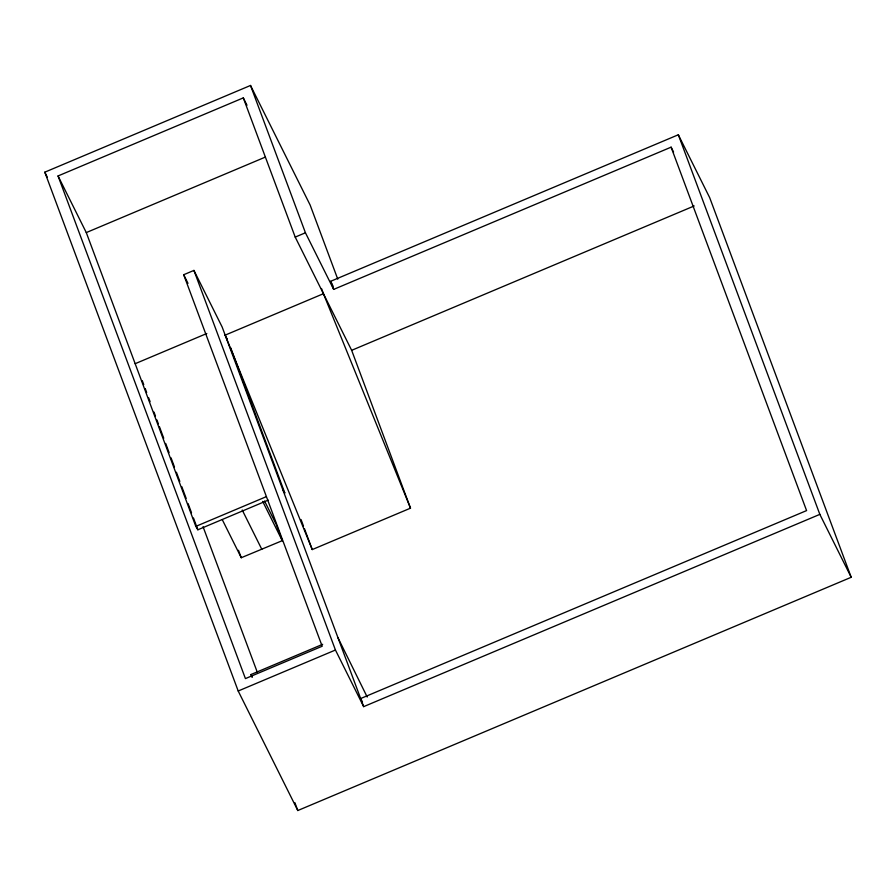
<?xml version="1.0" encoding="UTF-8"?>
<svg xmlns="http://www.w3.org/2000/svg" width="896" height="896" viewBox="0 0 896 896"><rect width="100%" height="100%" fill="white"/><g stroke="black" fill="none" stroke-linecap="round" stroke-linejoin="round"><path stroke-width="1.34" d="M673.568 152.096L671.104 147.168L333.67 289.397L330.646 281.299L678.328 134.77L709.688 197.669L851.2 577.282L297.797 810.533L238.202 691.006L44.8 172.178L250.522 85.467L310.117 204.994L337.77 279.16M851.2 577.282L819.84 514.371L363.664 706.642L222.163 327.029L193.928 270.413L183.691 274.725L322.19 646.24L245.426 678.597L58.05 175.952L243.309 97.877L246.994 105.258M58.05 175.952L86.285 232.579L265.104 157.203M243.309 97.877L295.21 237.093L305.435 232.781L333.67 289.397M135.162 363.698L206.808 333.502M295.21 237.093L351.658 350.325L410.502 508.166L312.245 549.573L225.176 335.126L323.434 293.709L321.496 288.512M351.658 350.325L694.187 205.957M86.285 232.579L195.81 526.389L266.168 496.731M195.81 526.389L197.859 529.782L268.229 500.125M222.286 519.68L241.259 557.726L282.274 540.669L276.181 524.328L264.555 501.01M251.989 677.096L251.026 674.509L322.672 644.314M238.202 691.006L335.44 650.026L363.664 706.642M282.8 489.72L284.861 493.114L230.642 347.682M330.646 281.299L333.11 286.238M225.176 335.126L227.27 339.315M183.691 274.725L187.992 283.338M338.016 637.84L367.214 697.043M262.685 501.39L282.274 540.669M362.488 702.24L360.651 698.544L806.579 510.597L671.104 147.168M242.222 510.014L261.8 549.293M44.8 172.178L47.286 177.162M251.026 674.509L252.246 676.973M323.434 293.709L410.502 508.166M678.328 134.77L819.84 514.371M250.522 85.467L305.435 232.781M301.056 519.579L303.486 526.098M304.461 528.707L312.245 549.573M193.928 270.413L335.44 650.026M238.482 550.278L241.259 557.726M203.045 526.691L257.264 672.157M142.285 380.699L143.752 384.619M145.219 388.55L146.675 392.47M148.624 397.701L150.091 401.621M153.989 412.082L155.456 416.013M156.912 419.933L158.379 423.853M159.354 426.474L163.733 438.234M165.693 443.464L169.098 452.626M171.046 457.856L174.462 467.006M176.411 472.237L179.827 481.398M181.776 486.629L186.166 498.389M188.115 503.619L191.52 512.781M193.48 518.011L197.859 529.782M294.874 802.67L297.797 810.533"/></g></svg>
